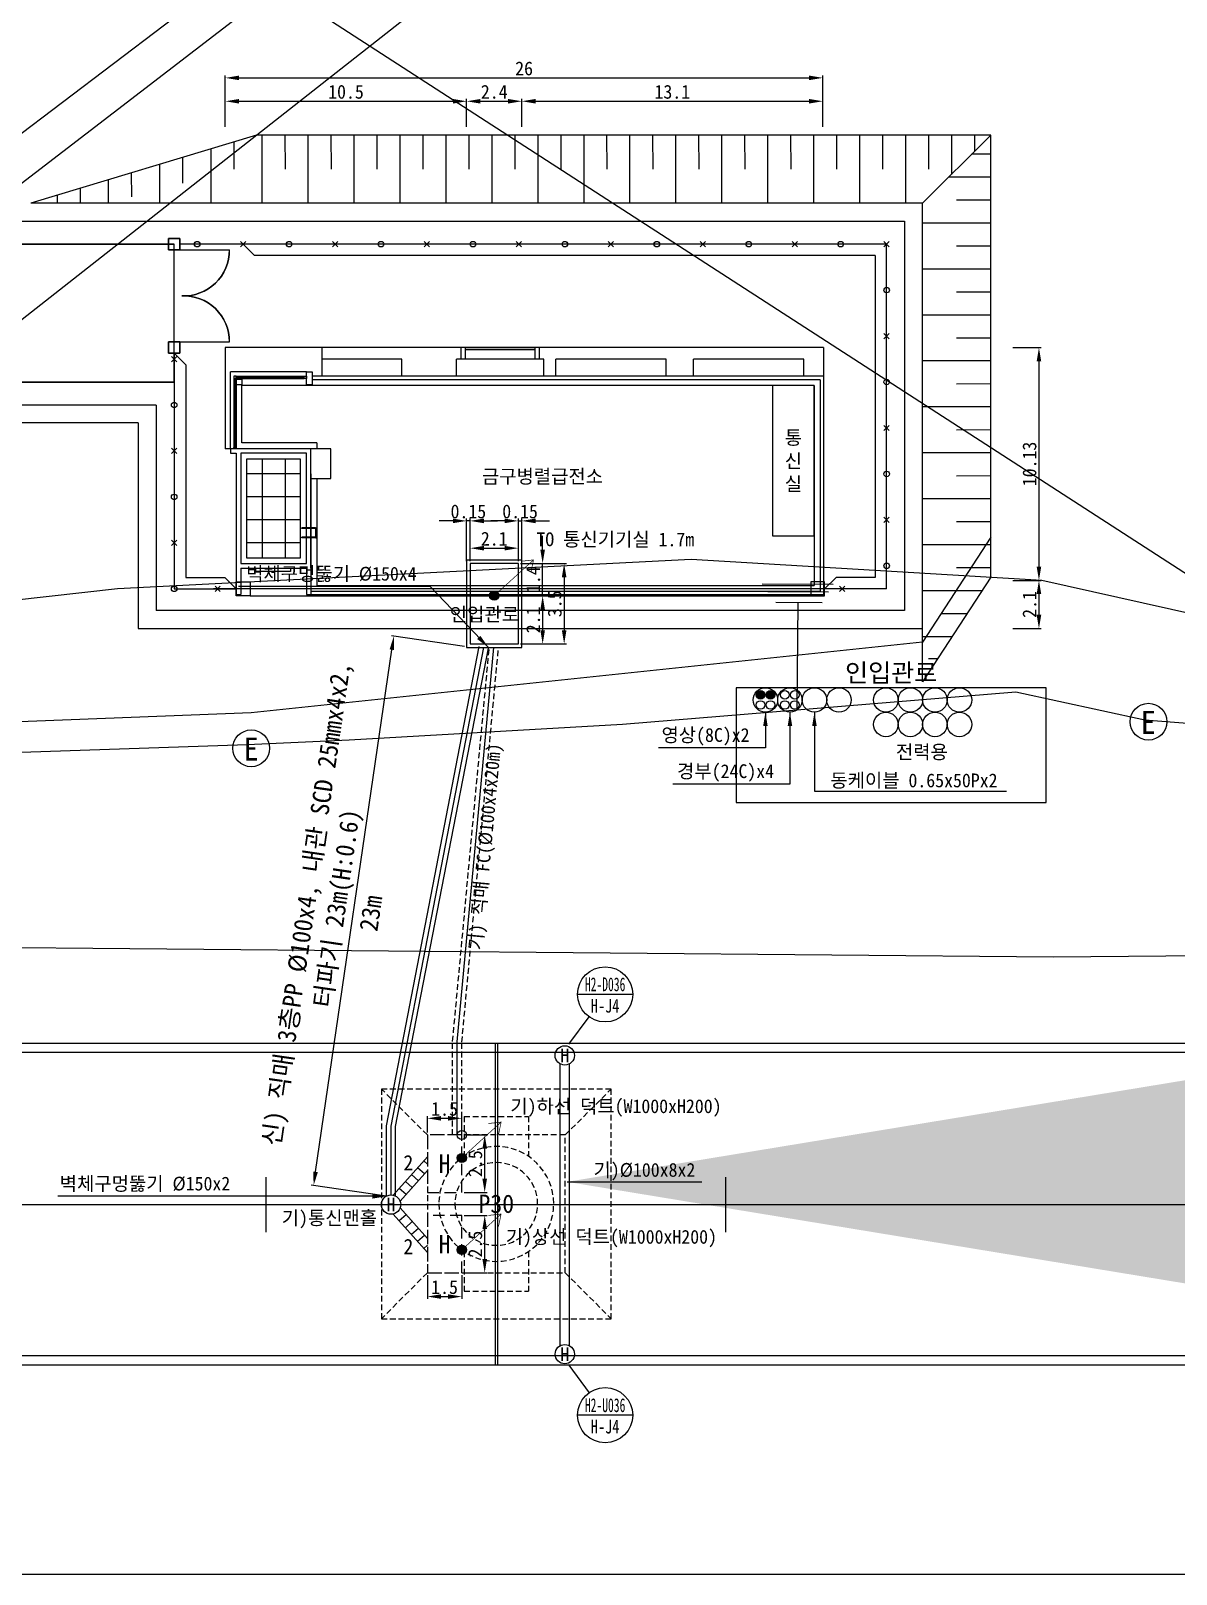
# Model space of a CAD drawing. Extents: x -230 to 359, y 103089 to 103233.
# Drawn here: x 241.6 to 291.4, y 103096.8 to 103164 of the extents above; entities that cross this region are included whole.
import ezdxf
from ezdxf.enums import TextEntityAlignment as Align

# ---------------------------------------------------------------- set-up
doc = ezdxf.new("R2010")
doc.units = 0
doc.header["$MEASUREMENT"] = 0
doc.linetypes.add('DASHED2', pattern=[0.375, 0.25, -0.125])
doc.linetypes.add('HIDDEN', pattern=[0.375, 0.25, -0.125])
doc.layers.get('0').update_dxf_attribs({"linetype": 'CONTINUOUS', "lineweight": 0})
doc.layers.get('DEFPOINTS').update_dxf_attribs({"linetype": 'CONTINUOUS'})
for name, color, linetype in [('TT-LINE', 7, 'CONTINUOUS'), ('TT-MANH', 4, 'CONTINUOUS'), ('TX-PAPR', 2, 'CONTINUOUS'), ('TZ-BASE', 253, 'CONTINUOUS'), ('TZ-DIMS', 1, 'CONTINUOUS'), ('TZ-LEAL', 1, 'CONTINUOUS'), ('TZ-LEAT', 3, 'CONTINUOUS'), ('TZ-LINE', 7, 'CONTINUOUS'), ('TZ-TEX2', 3, 'CONTINUOUS'), ('TZ-TEXT', 6, 'CONTINUOUS')]:
    doc.layers.add(name, color=color, linetype=linetype)
doc.styles.add('GR', font='GulimChe.ttf')
doc.styles.get("Standard").update_dxf_attribs({"font": 'GulimChe.ttf'})
doc.linetypes.add('XXO_LINE', pattern='A,2.5,["X",Standard,S=1,R=0,X=-1,Y=-0.5],5,["X",Standard,S=1,R=0,X=-1,Y=-0.5],5,-0.5,[133,GulimChe.ttf,S=0.5,R=0,X=-0.5,Y=0],-0.5,2.5', length=16)
doc.linetypes.add('ZIGZAG', pattern='A,0.00254,-5.08,[131,ltypeshp.shx,S=5.08,R=0,X=-5.08,Y=0],-10.16,[131,ltypeshp.shx,S=5.08,R=180,X=5.08,Y=0],-5.08', length=20.32254)
doc.dimstyles.new('D200', dxfattribs={"dimscale": 0.2, "dimtxt": 3, "dimasz": 3, "dimexe": 0.5, "dimexo": 0.5, "dimgap": 0.5, "dimtad": 1, "dimdec": 0, "dimzin": 1, "dimdsep": 46, "dimlunit": 6, "dimtxsty": 'Standard', "dimcen": 1, "dimclrd": 1, "dimclre": 1, "dimclrt": 3, "dimadec": 0, "dimazin": 0, "dimtfac": 1, "dimtdec": 0, "dimtix": 1, "dimtmove": 2, "dimatfit": 3, "dimfxl": 0, "dimtvp": 2, "dimlwd": -1, "dimlwe": -1, "dimarcsym": 0})
doc.dimstyles.new('NDIM', dxfattribs={"dimscale": 0.2, "dimtxt": 3, "dimasz": 1.5, "dimexe": 4, "dimexo": 2, "dimgap": 1, "dimtad": 1, "dimdec": 0, "dimdsep": 46, "dimlunit": 6, "dimtxsty": 'Standard', "dimblk1": '_RXDOT', "dimblk2": '_RXDOT', "dimsah": 1, "dimcen": 3, "dimdle": 3, "dimclrd": 256, "dimclre": 256, "dimclrt": 256, "dimadec": 0, "dimazin": 0, "dimtfac": 1, "dimtdec": 0, "dimtix": 1, "dimtmove": 2, "dimatfit": 3, "dimfxl": 0, "dimtolj": 1, "dimtzin": 0, "dimarcsym": 0})

# ---------------------------------------------------------------- blocks, each defined once
blk = doc.blocks.new('_RXDOT')
blk.add_line((-1, 0), (2, 0))
at = {"const_width": 0.5}
blk.add_lwpolyline([(-0.25, 0, 1), (0.25, 0, 1)], format="xyb", close=True, dxfattribs=at)
blk = doc.blocks.new('*D27')
at = {"layer": 'DEFPOINTS', "color": 0, "ltscale": 2}
for p in [(276.046, 103161.917), (250.046, 103159.68, 0), (276.046, 103159.68, 0)]:
    blk.add_point(p, dxfattribs=at)
at = {"layer": 'TZ-DIMS', "color": 1, "ltscale": 2}
for p, q in [((250.046, 103159.78), (250.046, 103162.017)), ((250.646, 103161.917), (275.446, 103161.917)), ((276.046, 103159.78), (276.046, 103162.017))]:
    blk.add_line(p, q, dxfattribs=at)
for points in [[(250.646, 103162.017), (250.646, 103161.817), (250.046, 103161.917)], [(275.446, 103162.017), (275.446, 103161.817), (276.046, 103161.917)]]:
    blk.add_solid(points, dxfattribs=at)
at = {"layer": 'TZ-DIMS', "color": 3, "ltscale": 2, "insert": (263.046, 103162.324), "char_height": 0.6, "attachment_point": 5}
blk.add_mtext('26', dxfattribs=at)
blk = doc.blocks.new('*D28')
at = {"layer": 'DEFPOINTS', "color": 0}
for p in [(260.546, 103160.899), (250.046, 103159.68, 0), (260.546, 103159.68, 0)]:
    blk.add_point(p, dxfattribs=at)
at = {"layer": 'TZ-DIMS', "color": 1}
for p, q in [((250.046, 103159.78), (250.046, 103160.999)), ((250.646, 103160.899), (259.946, 103160.899)), ((260.546, 103159.78), (260.546, 103160.999))]:
    blk.add_line(p, q, dxfattribs=at)
for points in [[(250.646, 103160.999), (250.646, 103160.799), (250.046, 103160.899)], [(259.946, 103160.999), (259.946, 103160.799), (260.546, 103160.899)]]:
    blk.add_solid(points, dxfattribs=at)
at = {"layer": 'TZ-DIMS', "color": 3, "insert": (255.296, 103161.307), "char_height": 0.6, "attachment_point": 5}
blk.add_mtext('10.5', dxfattribs=at)
blk = doc.blocks.new('*D29')
at = {"layer": 'DEFPOINTS', "color": 0}
for p in [(262.946, 103160.899), (260.546, 103159.68, 0), (262.946, 103159.68, 0)]:
    blk.add_point(p, dxfattribs=at)
at = {"layer": 'TZ-DIMS', "color": 1}
for p, q in [((260.546, 103159.78), (260.546, 103160.999)), ((261.146, 103160.899), (262.346, 103160.899)), ((262.946, 103159.78), (262.946, 103160.999))]:
    blk.add_line(p, q, dxfattribs=at)
for points in [[(261.146, 103160.999), (261.146, 103160.799), (260.546, 103160.899)], [(262.346, 103160.999), (262.346, 103160.799), (262.946, 103160.899)]]:
    blk.add_solid(points, dxfattribs=at)
at = {"layer": 'TZ-DIMS', "color": 3, "insert": (261.746, 103161.306), "char_height": 0.6, "attachment_point": 5}
blk.add_mtext('2.4', dxfattribs=at)
blk = doc.blocks.new('*D30')
at = {"layer": 'DEFPOINTS', "color": 0}
for p in [(276.046, 103160.899), (262.946, 103159.68, 0), (276.046, 103159.68, 0)]:
    blk.add_point(p, dxfattribs=at)
at = {"layer": 'TZ-DIMS', "color": 1}
for p, q in [((262.946, 103159.78), (262.946, 103160.999)), ((263.546, 103160.899), (275.446, 103160.899)), ((276.046, 103159.78), (276.046, 103160.999))]:
    blk.add_line(p, q, dxfattribs=at)
for points in [[(263.546, 103160.999), (263.546, 103160.799), (262.946, 103160.899)], [(275.446, 103160.999), (275.446, 103160.799), (276.046, 103160.899)]]:
    blk.add_solid(points, dxfattribs=at)
at = {"layer": 'TZ-DIMS', "color": 3, "insert": (269.496, 103161.307), "char_height": 0.6, "attachment_point": 5}
blk.add_mtext('13.1', dxfattribs=at)
blk = doc.blocks.new('*D37')
at = {"layer": 'DEFPOINTS', "color": 0}
for p in [(284.215, 103150.18, 0), (284.215, 103140.05, 0), (285.447, 103140.05)]:
    blk.add_point(p, dxfattribs=at)
at = {"layer": 'TZ-DIMS', "color": 1}
for p, q in [((284.315, 103150.18), (285.547, 103150.18)), ((285.447, 103149.58), (285.447, 103140.65)), ((284.315, 103140.05), (285.547, 103140.05))]:
    blk.add_line(p, q, dxfattribs=at)
for points in [[(285.347, 103149.58), (285.547, 103149.58), (285.447, 103150.18)], [(285.347, 103140.65), (285.547, 103140.65), (285.447, 103140.05)]]:
    blk.add_solid(points, dxfattribs=at)
at = {"layer": 'TZ-DIMS', "color": 3, "insert": (285.039, 103145.115), "char_height": 0.6, "attachment_point": 5, "rotation": 90}
blk.add_mtext('10.13', dxfattribs=at)
blk = doc.blocks.new('*D38')
at = {"layer": 'DEFPOINTS', "color": 0}
for p in [(284.215, 103140.05, 0), (284.215, 103137.95, 0), (285.447, 103137.95)]:
    blk.add_point(p, dxfattribs=at)
at = {"layer": 'TZ-DIMS', "color": 1}
for p, q in [((284.315, 103140.05), (285.547, 103140.05)), ((285.447, 103139.45), (285.447, 103138.55)), ((284.315, 103137.95), (285.547, 103137.95))]:
    blk.add_line(p, q, dxfattribs=at)
for points in [[(285.347, 103139.45), (285.547, 103139.45), (285.447, 103140.05)], [(285.347, 103138.55), (285.547, 103138.55), (285.447, 103137.95)]]:
    blk.add_solid(points, dxfattribs=at)
at = {"layer": 'TZ-DIMS', "color": 3, "insert": (285.039, 103139), "char_height": 0.6, "attachment_point": 5, "rotation": 90}
blk.add_mtext('2.1', dxfattribs=at)
blk = doc.blocks.new('*D39')
at = {"layer": 'DEFPOINTS', "color": 0}
for p in [(258.836, 103109.913), (260.336, 103109.913), (260.336, 103108.88)]:
    blk.add_point(p, dxfattribs=at)
at = {"layer": 'TZ-DIMS', "color": 1}
for p, q in [((258.836, 103109.813), (258.836, 103108.78)), ((260.336, 103109.813), (260.336, 103108.78)), ((259.436, 103108.88), (259.736, 103108.88))]:
    blk.add_line(p, q, dxfattribs=at)
for points in [[(259.436, 103108.98), (259.436, 103108.78), (258.836, 103108.88)], [(259.736, 103108.98), (259.736, 103108.78), (260.336, 103108.88)]]:
    blk.add_solid(points, dxfattribs=at)
at = {"layer": 'TZ-DIMS', "color": 3, "insert": (259.586, 103109.288), "char_height": 0.6, "attachment_point": 5}
blk.add_mtext('1.5', dxfattribs=at)
blk = doc.blocks.new('*D40')
at = {"layer": 'DEFPOINTS', "color": 0}
for p in [(260.336, 103112.413), (261.332, 103112.413), (260.336, 103109.913)]:
    blk.add_point(p, dxfattribs=at)
at = {"layer": 'TZ-DIMS', "color": 1}
for p, q in [((260.436, 103112.413), (261.432, 103112.413)), ((261.332, 103110.513), (261.332, 103111.813)), ((260.436, 103109.913), (261.432, 103109.913))]:
    blk.add_line(p, q, dxfattribs=at)
for points in [[(261.232, 103111.813), (261.432, 103111.813), (261.332, 103112.413)], [(261.232, 103110.513), (261.432, 103110.513), (261.332, 103109.913)]]:
    blk.add_solid(points, dxfattribs=at)
at = {"layer": 'TZ-DIMS', "color": 3, "insert": (260.925, 103111.163), "char_height": 0.6, "attachment_point": 5, "rotation": 90}
blk.add_mtext('2.5', dxfattribs=at)
blk = doc.blocks.new('*D41')
at = {"layer": 'DEFPOINTS', "color": 0}
for p in [(262.796, 103139.38, 0), (262.796, 103137.28, 0), (263.853, 103137.28)]:
    blk.add_point(p, dxfattribs=at)
at = {"layer": 'TZ-DIMS', "color": 1}
for p, q in [((262.896, 103139.38), (263.953, 103139.38)), ((263.853, 103138.78), (263.853, 103137.88)), ((262.896, 103137.28), (263.953, 103137.28))]:
    blk.add_line(p, q, dxfattribs=at)
for points in [[(263.753, 103138.78), (263.953, 103138.78), (263.853, 103139.38)], [(263.753, 103137.88), (263.953, 103137.88), (263.853, 103137.28)]]:
    blk.add_solid(points, dxfattribs=at)
at = {"layer": 'TZ-DIMS', "color": 3, "insert": (263.445, 103138.33), "char_height": 0.6, "attachment_point": 5, "rotation": 90}
blk.add_mtext('2.1', dxfattribs=at)
blk = doc.blocks.new('*D42')
at = {"layer": 'DEFPOINTS', "color": 0}
for p in [(262.796, 103140.78, 0), (263.853, 103140.78), (262.796, 103139.38, 0)]:
    blk.add_point(p, dxfattribs=at)
at = {"layer": 'TZ-DIMS', "color": 1}
for p, q in [((263.853, 103141.38), (263.853, 103141.98)), ((262.896, 103140.78), (263.953, 103140.78)), ((263.853, 103139.38), (263.853, 103140.78)), ((262.896, 103139.38), (263.953, 103139.38)), ((263.853, 103138.78), (263.853, 103138.18))]:
    blk.add_line(p, q, dxfattribs=at)
for points in [[(263.753, 103141.38), (263.953, 103141.38), (263.853, 103140.78)], [(263.753, 103138.78), (263.953, 103138.78), (263.853, 103139.38)]]:
    blk.add_solid(points, dxfattribs=at)
at = {"layer": 'TZ-DIMS', "color": 3, "insert": (263.445, 103140.08), "char_height": 0.6, "attachment_point": 5, "rotation": 90}
blk.add_mtext('1.4', dxfattribs=at)
blk = doc.blocks.new('*D31')
at = {"layer": 'DEFPOINTS', "color": 0}
for p in [(262.796, 103140.78, 0), (262.796, 103137.28, 0), (264.789, 103137.28)]:
    blk.add_point(p, dxfattribs=at)
at = {"layer": 'TZ-DIMS', "color": 1}
for p, q in [((262.896, 103140.78), (264.889, 103140.78)), ((264.789, 103140.18), (264.789, 103137.88)), ((262.896, 103137.28), (264.889, 103137.28))]:
    blk.add_line(p, q, dxfattribs=at)
for points in [[(264.689, 103140.18), (264.889, 103140.18), (264.789, 103140.78)], [(264.689, 103137.88), (264.889, 103137.88), (264.789, 103137.28)]]:
    blk.add_solid(points, dxfattribs=at)
at = {"layer": 'TZ-DIMS', "color": 3, "insert": (264.381, 103139.03), "char_height": 0.6, "attachment_point": 5, "rotation": 90}
blk.add_mtext('3.5', dxfattribs=at)
blk = doc.blocks.new('*D32')
at = {"layer": 'DEFPOINTS', "color": 0}
for p in [(262.796, 103141.449), (260.696, 103140.78, 0), (262.796, 103140.78, 0)]:
    blk.add_point(p, dxfattribs=at)
at = {"layer": 'TZ-DIMS', "color": 1}
for p, q in [((260.696, 103140.88), (260.696, 103141.549)), ((261.296, 103141.449), (262.196, 103141.449)), ((262.796, 103140.88), (262.796, 103141.549))]:
    blk.add_line(p, q, dxfattribs=at)
for points in [[(261.296, 103141.549), (261.296, 103141.349), (260.696, 103141.449)], [(262.196, 103141.549), (262.196, 103141.349), (262.796, 103141.449)]]:
    blk.add_solid(points, dxfattribs=at)
at = {"layer": 'TZ-DIMS', "color": 3, "insert": (261.746, 103141.857), "char_height": 0.6, "attachment_point": 5}
blk.add_mtext('2.1', dxfattribs=at)
blk = doc.blocks.new('*D33')
at = {"layer": 'DEFPOINTS', "color": 0}
for p in [(260.546, 103142.637), (260.546, 103140.78, 0), (260.696, 103140.78, 0)]:
    blk.add_point(p, dxfattribs=at)
at = {"layer": 'TZ-DIMS', "color": 1}
for p, q in [((259.946, 103142.637), (259.346, 103142.637)), ((260.546, 103140.88), (260.546, 103142.737)), ((260.696, 103142.637), (260.546, 103142.637)), ((260.696, 103140.88), (260.696, 103142.737)), ((261.296, 103142.637), (261.896, 103142.637))]:
    blk.add_line(p, q, dxfattribs=at)
for points in [[(259.946, 103142.737), (259.946, 103142.537), (260.546, 103142.637)], [(261.296, 103142.737), (261.296, 103142.537), (260.696, 103142.637)]]:
    blk.add_solid(points, dxfattribs=at)
at = {"layer": 'TZ-DIMS', "color": 3, "insert": (260.621, 103143.045), "char_height": 0.6, "attachment_point": 5}
blk.add_mtext('0.15', dxfattribs=at)
blk = doc.blocks.new('*D34')
at = {"layer": 'DEFPOINTS', "color": 0}
for p in [(262.946, 103142.637), (262.796, 103140.78, 0), (262.946, 103140.78, 0)]:
    blk.add_point(p, dxfattribs=at)
at = {"layer": 'TZ-DIMS', "color": 1}
for p, q in [((262.196, 103142.637), (261.596, 103142.637)), ((262.796, 103140.88), (262.796, 103142.737)), ((262.796, 103142.637), (262.946, 103142.637)), ((262.946, 103140.88), (262.946, 103142.737)), ((263.546, 103142.637), (264.146, 103142.637))]:
    blk.add_line(p, q, dxfattribs=at)
for points in [[(262.196, 103142.737), (262.196, 103142.537), (262.796, 103142.637)], [(263.546, 103142.737), (263.546, 103142.537), (262.946, 103142.637)]]:
    blk.add_solid(points, dxfattribs=at)
at = {"layer": 'TZ-DIMS', "color": 3, "insert": (262.871, 103143.045), "char_height": 0.6, "attachment_point": 5}
blk.add_mtext('0.15', dxfattribs=at)
blk = doc.blocks.new('*D35')
at = {"layer": 'DEFPOINTS', "color": 0}
for p in [(260.336, 103116.637), (258.836, 103115.913), (260.336, 103115.913)]:
    blk.add_point(p, dxfattribs=at)
at = {"layer": 'TZ-DIMS', "color": 1}
for p, q in [((258.836, 103116.013), (258.836, 103116.737)), ((260.336, 103116.013), (260.336, 103116.737)), ((259.436, 103116.637), (259.736, 103116.637))]:
    blk.add_line(p, q, dxfattribs=at)
for points in [[(259.436, 103116.737), (259.436, 103116.537), (258.836, 103116.637)], [(259.736, 103116.737), (259.736, 103116.537), (260.336, 103116.637)]]:
    blk.add_solid(points, dxfattribs=at)
at = {"layer": 'TZ-DIMS', "color": 3, "insert": (259.586, 103117.045), "char_height": 0.6, "attachment_point": 5}
blk.add_mtext('1.5', dxfattribs=at)
blk = doc.blocks.new('*D36')
at = {"layer": 'DEFPOINTS', "color": 0}
for p in [(260.336, 103115.913), (261.332, 103115.913), (260.336, 103113.413)]:
    blk.add_point(p, dxfattribs=at)
at = {"layer": 'TZ-DIMS', "color": 1}
for p, q in [((260.436, 103115.913), (261.432, 103115.913)), ((261.332, 103114.013), (261.332, 103115.313)), ((260.436, 103113.413), (261.432, 103113.413))]:
    blk.add_line(p, q, dxfattribs=at)
for points in [[(261.232, 103115.313), (261.432, 103115.313), (261.332, 103115.913)], [(261.232, 103114.013), (261.432, 103114.013), (261.332, 103113.413)]]:
    blk.add_solid(points, dxfattribs=at)
at = {"layer": 'TZ-DIMS', "color": 3, "insert": (260.925, 103114.663), "char_height": 0.6, "attachment_point": 5, "rotation": 90}
blk.add_mtext('2.5', dxfattribs=at)
blk = doc.blocks.new('*D26')
at = {"layer": 'DEFPOINTS', "color": 0, "ltscale": 2}
for p in [(257.38, 103137.625), (260.549, 103137.163), (257.056, 103113.251)]:
    blk.add_point(p, dxfattribs=at)
at = {"layer": 'TZ-TEXT', "color": 1, "ltscale": 2}
for p, q in [((260.45, 103137.177), (257.281, 103137.64)), ((253.974, 103114.308), (257.293, 103137.032)), ((256.957, 103113.266), (253.788, 103113.728))]:
    blk.add_line(p, q, dxfattribs=at)
for points in [[(257.194, 103137.046), (257.392, 103137.017), (257.38, 103137.625)], [(253.875, 103114.322), (254.073, 103114.293), (253.887, 103113.714)]]:
    blk.add_solid(points, dxfattribs=at)
at = {"layer": 'TZ-TEXT', "color": 3, "ltscale": 2, "insert": (254.332, 103125.86), "char_height": 0.8, "attachment_point": 5, "rotation": 81.69017}
blk.add_mtext('{\\C6;신) 직매 3층PP Ø100x4, 내관 SCD 25mmx4x2,\\P터파기 23m(H:0.6)}', dxfattribs=at)

msp = doc.modelspace()

# ---------------------------------------------------------------- hatches: boundary and pattern name
at = {"layer": 'TZ-LINE'}
h = msp.add_hatch(color=256, dxfattribs=at)
h.dxf.hatch_style = 1
h.paths.add_polyline_path([(261.546, 103139.38, 1), (261.946, 103139.38, 1)])
h = msp.add_hatch(color=256, dxfattribs=at)
h.dxf.hatch_style = 1
h.paths.add_polyline_path([(273.141, 103135.064, -1), (273.516, 103135.064, -1)])
h = msp.add_hatch(color=256, dxfattribs=at)
h.dxf.hatch_style = 1
h.paths.add_polyline_path([(273.951, 103135.064, 1), (273.577, 103135.064, 1)])
h = msp.add_hatch(color=256, dxfattribs=at)
h.dxf.hatch_style = 1
h.paths.add_polyline_path([(260.136, 103114.913, 1), (260.536, 103114.913, 1)])
h = msp.add_hatch(color=256, dxfattribs=at)
h.dxf.hatch_style = 1
h.paths.add_polyline_path([(260.136, 103110.913, 1), (260.536, 103110.913, 1)])

# ---------------------------------------------------------------- linework, layer by layer
at = {"layer": 'TT-LINE', "linetype": 'HIDDEN'}
for points in [[(259.936, 103115.913), (259.936, 103119.985), (261.532, 103137.13)], [(260.336, 103115.913), (260.336, 103119.945), (261.932, 103137.13)]]:
    msp.add_lwpolyline(points, dxfattribs=at)
at = {"layer": 'TT-LINE', "linetype": 'ByBlock'}
for points in [[(264.618, 103106.744), (264.616, 103119.005)], [(265.018, 103106.744), (265.016, 103119.005)]]:
    msp.add_lwpolyline(points, dxfattribs=at)
at = {"layer": 'TT-MANH'}
for centre in [(264.816, 103119.374), (257.256, 103112.882), (264.818, 103106.374)]:
    msp.add_circle(centre, 0.42, dxfattribs=at)
at = {"layer": 'TX-PAPR'}
msp.add_lwpolyline([(200, 103096.8), (359.2, 103096.8), (359.2, 103200), (200, 103200)], close=True, dxfattribs=at)
msp.add_lwpolyline([(200.631, 103199.326), (359.2, 103096.8)], dxfattribs=at)
at = {"layer": 'TZ-BASE'}
for p, q in [((283.351, 103159.428), (251.409, 103159.428)), ((283.351, 103159.428), (280.381, 103156.458)), ((283.351, 103141.923), (283.351, 103159.428)), ((283.351, 103140.191), (283.351, 103159.428)), ((280.381, 103156.458), (241.585, 103156.458)), ((280.381, 103137.358), (280.381, 103156.458)), ((280.381, 103135.626), (280.381, 103156.458)), ((230.889, 103155.678), (279.601, 103155.678)), ((279.601, 103155.678), (279.601, 103138.732)), ((279.601, 103155.678), (279.601, 103138.732)), ((226.796, 103154.678), (247.821, 103154.678)), ((247.816, 103148.678), (247.821, 103154.678)), ((247.821, 103154.43), (250.221, 103154.43)), ((278.821, 103154.68), (248.071, 103154.68)), ((250.705, 103154.564), (250.937, 103154.795)), ((250.705, 103154.795), (250.937, 103154.564)), ((250.821, 103154.68), (251.321, 103154.18)), ((254.705, 103154.564), (254.937, 103154.795)), ((254.705, 103154.795), (254.937, 103154.564)), ((258.705, 103154.564), (258.937, 103154.795)), ((258.705, 103154.795), (258.937, 103154.564)), ((262.705, 103154.564), (262.937, 103154.795)), ((262.705, 103154.795), (262.937, 103154.564)), ((266.705, 103154.564), (266.937, 103154.795)), ((266.705, 103154.795), (266.937, 103154.564)), ((270.705, 103154.564), (270.937, 103154.795)), ((270.705, 103154.795), (270.937, 103154.564)), ((274.705, 103154.795), (274.937, 103154.564)), ((274.705, 103154.564), (274.937, 103154.795)), ((278.705, 103154.564), (278.937, 103154.795)), ((278.705, 103154.795), (278.937, 103154.564)), ((278.821, 103139.68), (278.821, 103154.68)), ((278.321, 103154.18), (251.321, 103154.18)), ((278.705, 103150.564), (278.937, 103150.795)), ((278.705, 103150.795), (278.937, 103150.564)), ((247.705, 103149.564), (247.937, 103149.795)), ((247.705, 103149.795), (247.937, 103149.564)), ((247.821, 103149.93), (247.821, 103139.68)), ((247.821, 103149.93), (248.321, 103149.43)), ((254.246, 103150.18, 0), (250.046, 103150.18, 0)), ((250.046, 103150.18, 0), (250.046, 103145.78, 0)), ((276.071, 103150.18, 0), (253.771, 103150.18, 0)), ((254.246, 103150.18, 0), (254.246, 103148.93, 0)), ((257.721, 103149.68, 0), (254.246, 103149.68, 0)), ((257.721, 103148.93, 0), (257.721, 103149.68, 0)), ((263.911, 103149.68, 0), (260.111, 103149.68, 0)), ((260.111, 103148.93, 0), (260.111, 103149.68, 0)), ((263.721, 103150.18, 0), (260.301, 103150.18, 0)), ((260.301, 103149.68, 0), (260.301, 103150.18, 0)), ((260.501, 103149.68, 0), (260.501, 103150.18, 0)), ((260.501, 103150.11, 0), (263.521, 103150.11, 0)), ((260.501, 103150.09, 0), (263.521, 103150.09, 0)), ((263.521, 103149.68, 0), (263.521, 103150.18, 0)), ((263.721, 103149.68, 0), (263.721, 103150.18, 0)), ((263.911, 103148.93, 0), (263.911, 103149.68, -0.001)), ((269.221, 103149.68, 0), (264.421, 103149.68, 0)), ((264.421, 103148.93, 0), (264.421, 103149.68, 0)), ((269.221, 103148.93, 0), (269.221, 103149.68, 0)), ((275.221, 103149.68, 0), (270.421, 103149.68, 0)), ((270.421, 103148.93, 0), (270.421, 103149.68, 0)), ((275.221, 103148.93, 0), (275.221, 103149.68, 0)), ((276.071, 103150.18, 0), (276.071, 103148.93, 0)), ((250.271, 103145.78, 0), (250.271, 103149.13, 0)), ((253.571, 103149.13, 0), (250.271, 103149.13, 0)), ((247.821, 103148.678), (216.485, 103148.678)), ((250.416, 103148.83, 0), (250.416, 103145.83, 0)), ((250.456, 103148.83, 0), (250.456, 103145.83, 0)), ((250.476, 103148.83, 0), (250.476, 103145.83, 0)), ((250.516, 103148.93, 0), (253.471, 103148.93, 0)), ((250.516, 103148.89, 0), (253.471, 103148.89, 0)), ((250.516, 103148.87, 0), (253.471, 103148.87, 0)), ((250.516, 103148.83, 0), (253.471, 103148.83, 0)), ((250.516, 103148.83, 0), (250.516, 103145.83, 0)), ((275.671, 103148.53, 0), (250.766, 103148.53, 0)), ((250.766, 103146.03, 0), (250.766, 103148.53, 0)), ((276.071, 103148.93, 0), (253.821, 103148.93, 0)), ((275.921, 103148.78, 0), (253.821, 103148.78, 0)), ((275.671, 103148.53, 0), (275.671, 103139.83, 0)), ((275.921, 103148.78, 0), (275.921, 103139.58, 0)), ((276.071, 103148.93, 0), (276.071, 103139.43, 0)), ((247.041, 103147.678), (215.455, 103147.678)), ((247.041, 103147.678), (247.041, 103138.732)), ((246.261, 103146.898), (224.676, 103146.898)), ((246.261, 103146.898), (246.261, 103137.952)), ((278.705, 103146.564), (278.937, 103146.795)), ((278.705, 103146.795), (278.937, 103146.564)), ((247.705, 103145.795), (247.937, 103145.564)), ((247.705, 103145.564), (247.937, 103145.795)), ((250.271, 103145.78, 0), (250.046, 103145.78, 0)), ((253.771, 103145.78, 0), (250.271, 103145.78, 0)), ((250.271, 103145.78, 0), (250.271, 103145.58, 0)), ((253.771, 103145.78, 0), (250.521, 103145.78, 0)), ((254.021, 103146.03, 0), (250.766, 103146.03, 0)), ((253.771, 103140.58, 0), (253.771, 103145.78, 0)), ((254.021, 103146.03, 0), (254.021, 103145.78, 0)), ((250.271, 103145.58, 0), (250.521, 103145.58, 0)), ((250.521, 103145.58, 0), (250.521, 103139.43, 0)), ((250.721, 103145.58, 0), (250.721, 103140.78, 0)), ((253.571, 103145.58, 0), (250.721, 103145.58, 0)), ((253.321, 103145.33, 0), (250.971, 103145.33, 0)), ((250.971, 103145.33, 0), (250.971, 103141.03, 0)), ((251.646, 103145.33, 0), (251.646, 103141.03, 0)), ((252.646, 103145.33, 0), (252.646, 103141.03, 0)), ((253.321, 103141.03, 0), (253.321, 103145.33, 0)), ((253.571, 103140.78, 0), (253.571, 103145.58, 0)), ((253.321, 103144.68, 0), (250.971, 103144.68, 0)), ((253.771, 103144.68, 0), (253.771, 103139.43, 0)), ((254.021, 103144.48, 0), (254.021, 103139.83, 0)), ((253.321, 103143.68, 0), (250.971, 103143.68, 0)), ((253.321, 103142.68, 0), (250.971, 103142.68, 0)), ((253.965, 103142.328, 0), (253.373, 103142.328, 0)), ((253.373, 103142.306, 0), (253.373, 103142.328, 0)), ((253.373, 103142.328, 0), (253.373, 103142.306, 0)), ((253.965, 103142.306, 0), (253.373, 103142.306, 0)), ((253.965, 103142.328, 0), (253.771, 103142.328, 0)), ((253.965, 103142.306, 0), (253.771, 103142.306, 0)), ((253.976, 103142.295, 0), (253.976, 103141.939, 0)), ((253.976, 103142.295, 0), (253.976, 103141.939, 0)), ((253.998, 103142.295, 0), (253.998, 103141.939, 0)), ((253.998, 103142.295, 0), (253.998, 103141.939, 0)), ((278.705, 103142.795), (278.937, 103142.564)), ((278.705, 103142.564), (278.937, 103142.795)), ((247.705, 103141.564), (247.937, 103141.795)), ((247.705, 103141.795), (247.937, 103141.564)), ((253.321, 103141.68, 0), (250.971, 103141.68, 0)), ((253.965, 103141.928, 0), (253.373, 103141.928, 0)), ((253.373, 103141.906, 0), (253.373, 103141.928, 0)), ((253.373, 103141.928, 0), (253.373, 103141.906, 0)), ((253.965, 103141.906, 0), (253.373, 103141.906, 0)), ((253.965, 103141.928, 0), (253.771, 103141.928, 0)), ((253.965, 103141.906, 0), (253.771, 103141.906, 0)), ((250.971, 103141.03, 0), (253.321, 103141.03, 0)), ((250.721, 103140.78, 0), (253.571, 103140.78, 0)), ((250.721, 103140.58, 0), (250.721, 103139.43, 0)), ((250.721, 103140.58, 0), (253.571, 103140.58, 0)), ((251.361, 103140.58, 0), (251.361, 103140.43, 0)), ((252.881, 103140.43, 0), (251.361, 103140.43, -0.001)), ((252.881, 103140.58, 0), (252.881, 103140.43, 0)), ((253.571, 103140.58, 0), (253.571, 103139.43, 0)), ((247.821, 103139.68), (250.521, 103139.68)), ((248.321, 103140.18), (250.021, 103140.18)), ((277.285, 103139.68, 0), (249.533, 103139.68, 0)), ((249.597, 103139.795), (249.829, 103139.564)), ((249.597, 103139.564), (249.829, 103139.795)), ((250.021, 103140.18), (250.521, 103139.68)), ((253.771, 103139.58, 0.001), (275.921, 103139.58, 0)), ((254.021, 103139.83, 0.001), (275.671, 103139.83, 0)), ((276.121, 103139.68), (276.621, 103140.18)), ((278.821, 103139.68), (276.121, 103139.68)), ((278.321, 103140.18), (276.621, 103140.18)), ((276.772, 103139.564), (277.003, 103139.795)), ((276.772, 103139.795), (277.003, 103139.564)), ((250.521, 103139.43, 0), (250.721, 103139.43, 0)), ((251.121, 103139.38), (275.521, 103139.38)), ((253.571, 103139.43, 0), (253.771, 103139.43, 0)), ((253.771, 103139.43, 0.001), (276.071, 103139.43, 0)), ((279.601, 103138.732), (247.041, 103138.732)), ((246.261, 103137.952), (280.381, 103137.952))]:
    msp.add_line(p, q, dxfattribs=at)
at = {"layer": 'TZ-BASE', "linetype": 'Continuous'}
for p, q in [((248.071, 103154.93), (247.571, 103154.93)), ((247.571, 103154.93), (247.571, 103154.43)), ((247.571, 103154.43), (248.071, 103154.43)), ((247.821, 103154.43), (250.221, 103154.43)), ((248.071, 103154.43), (248.071, 103154.93)), ((278.321, 103154.18), (278.321, 103140.18)), ((247.571, 103150.43), (247.571, 103149.93)), ((248.071, 103150.43), (247.571, 103150.43)), ((247.571, 103149.93), (247.571, 103150.43)), ((247.571, 103150.43), (248.071, 103150.43)), ((247.821, 103150.43), (250.221, 103150.43)), ((247.821, 103150.43), (250.221, 103150.43)), ((248.071, 103149.93), (248.071, 103150.43)), ((248.071, 103150.43), (248.071, 103149.93)), ((247.571, 103149.93), (248.071, 103149.93)), ((248.071, 103149.93), (247.571, 103149.93)), ((248.321, 103149.43), (248.321, 103140.18))]:
    msp.add_line(p, q, dxfattribs=at)
at = {"layer": 'TZ-BASE', "extrusion": (0, 0, -1)}
for p, q in [((226.903, 103119.913), (301.803, 103119.911)), ((226.903, 103119.513), (301.803, 103119.511)), ((261.786, 103119.913), (261.786, 103105.913)), ((261.886, 103119.913), (261.886, 103105.913)), ((251.821, 103111.682), (251.821, 103114.082)), ((271.821, 103111.682), (271.821, 103114.082)), ((226.903, 103106.313), (301.803, 103106.311)), ((226.903, 103105.913), (301.803, 103105.911))]:
    msp.add_line(p, q, dxfattribs=at)
at = {"layer": 'TZ-BASE', "linetype": 'DASHED2', "extrusion": (0, 0, -1)}
for p, q in [((258.836, 103115.913), (256.836, 103117.913)), ((264.836, 103115.913), (266.836, 103117.913)), ((260.436, 103116.713), (260.436, 103114.984)), ((260.436, 103116.713), (263.236, 103116.713)), ((263.236, 103116.713), (263.236, 103114.984)), ((260.436, 103110.842), (260.436, 103109.113)), ((263.236, 103110.842), (263.236, 103109.113)), ((258.836, 103109.913), (256.836, 103107.913)), ((264.836, 103109.913), (266.836, 103107.913)), ((260.436, 103109.113), (263.236, 103109.113))]:
    msp.add_line(p, q, dxfattribs=at)
at = {"layer": 'TZ-BASE'}
for points in [[(218.008, 103200.6), (216.485, 103148.678), (247.816, 103148.678), (247.821, 103154.678), (226.796, 103154.678), (222.781, 103158.693), (224.011, 103200.6)], [(336.733, 103157.723), (326.933, 103133.177), (310.575, 103132.348), (290.056, 103133.959), (284.435, 103135.186), (267.322, 103133.773), (255.437, 103133.098), (250.994, 103132.894), (232.589, 103132.268), (221.552, 103131.871), (215.346, 103134.008), (214.941, 103135.853), (222.97, 103147.703), (225.982, 103148.925), (234.826, 103152.466), (252.107, 103165.751), (278.915, 103185.886), (292.563, 103196.215)], [(225.982, 103148.925), (225.279, 103150.77), (234.076, 103154.124), (289.561, 103196.215)], [(306.776, 103135.309), (305.111, 103144.727), (308.589, 103187.509), (309.381, 103191.238), (294.598, 103191.919), (279.678, 103180.789), (264.268, 103169.54), (236.802, 103147.942), (228.231, 103144.891), (220.284, 103137.397), (220.481, 103137.055), (220.906, 103136.956), (245.358, 103139.69), (270.317, 103140.972), (285.571, 103140.058), (306.776, 103135.309)], [(251.409, 103159.428), (241.585, 103156.458)], [(283.351, 103141.923), (280.381, 103137.358)], [(273.398, 103139.904), (276.489, 103139.886)], [(273.647, 103139.566), (276.294, 103139.551)], [(283.351, 103140.191), (280.381, 103135.626)], [(273.995, 103139.095), (276.021, 103139.083)], [(274.959, 103139.089), (274.909, 103134.399)], [(280.381, 103137.358), (251.172, 103134.281), (224.677, 103133.25)], [(322.146, 103119.91), (320.304, 103123.958), (286.08, 103123.648), (228.198, 103124.17), (199.8, 103122.688)]]:
    msp.add_lwpolyline(points, dxfattribs=at)
at = {"layer": 'TZ-BASE', "flags": 128}
for points in [[(250.411, 103159.127), (250.416, 103157.943)], [(251.638, 103159.428), (251.638, 103156.458)], [(252.638, 103159.428), (252.645, 103157.943)], [(253.638, 103159.428), (253.638, 103156.458)], [(254.638, 103159.428), (254.645, 103157.943)], [(255.638, 103159.428), (255.638, 103156.458)], [(256.638, 103159.428), (256.645, 103157.943)], [(257.638, 103159.428), (257.638, 103156.458)], [(258.638, 103159.428), (258.645, 103157.943)], [(259.638, 103159.428), (259.638, 103156.458)], [(260.638, 103159.428), (260.645, 103157.943)], [(261.638, 103159.428), (261.638, 103156.458)], [(262.638, 103159.428), (262.645, 103157.943)], [(263.638, 103159.428), (263.638, 103156.458)], [(264.638, 103159.428), (264.645, 103157.943)], [(265.638, 103159.428), (265.638, 103156.458)], [(266.638, 103159.428), (266.645, 103157.943)], [(267.638, 103159.428), (267.638, 103156.458)], [(268.638, 103159.428), (268.645, 103157.943)], [(269.638, 103159.428), (269.638, 103156.458)], [(270.638, 103159.428), (270.645, 103157.943)], [(271.638, 103159.428), (271.638, 103156.458)], [(272.638, 103159.428), (272.645, 103157.943)], [(273.638, 103159.428), (273.638, 103156.458)], [(274.638, 103159.428), (274.645, 103157.943)], [(275.638, 103159.428), (275.638, 103156.458)], [(276.638, 103159.428), (276.645, 103157.943)], [(277.638, 103159.428), (277.638, 103156.458)], [(278.638, 103159.428), (278.645, 103157.943)], [(279.638, 103159.428), (279.638, 103156.458)], [(280.638, 103159.428), (280.645, 103157.943)], [(280.638, 103159.428), (280.645, 103157.943)], [(281.638, 103159.428), (281.638, 103157.716)], [(282.638, 103159.428), (282.641, 103158.719)], [(248.182, 103158.453), (248.187, 103157.339)], [(249.409, 103158.824), (249.409, 103156.458)], [(283.351, 103158.596), (282.514, 103158.592)], [(245.954, 103157.779), (245.959, 103156.734)], [(247.181, 103158.15), (247.181, 103156.458)], [(243.726, 103157.106), (243.728, 103156.458)], [(244.952, 103157.476), (244.952, 103156.458)], [(283.351, 103157.596), (281.518, 103157.596)], [(242.723, 103156.803), (242.723, 103156.458)], [(283.351, 103156.596), (281.866, 103156.589)], [(283.351, 103155.596), (280.381, 103155.596)], [(283.351, 103154.596), (281.866, 103154.589)], [(283.351, 103153.596), (280.381, 103153.596)], [(283.351, 103152.596), (281.866, 103152.589)], [(283.351, 103151.596), (280.381, 103151.596)], [(283.351, 103150.596), (281.866, 103150.589)], [(283.351, 103149.596), (280.381, 103149.596)], [(283.351, 103148.596), (281.866, 103148.589)], [(283.351, 103147.596), (280.381, 103147.596)], [(283.351, 103146.596), (281.866, 103146.589)], [(283.351, 103145.596), (280.381, 103145.596)], [(283.351, 103144.596), (281.866, 103144.589)], [(283.351, 103143.596), (280.381, 103143.596)], [(283.351, 103142.596), (281.866, 103142.589)], [(283.351, 103141.596), (280.381, 103141.596)], [(283.351, 103140.596), (281.866, 103140.589)], [(282.963, 103139.596), (280.381, 103139.596)], [(282.313, 103138.596), (281.201, 103138.591)], [(281.662, 103137.596), (280.381, 103137.596)], [(281.039, 103136.638), (280.644, 103136.636)]]:
    msp.add_lwpolyline(points, dxfattribs=at)
at = {"layer": 'TZ-BASE'}
for points in [[(248.071, 103154.43), (247.571, 103154.43), (247.571, 103154.93), (248.071, 103154.93)], [(275.664, 103148.525), (273.86, 103148.525), (273.86, 103141.993), (275.664, 103141.993)], [(251.121, 103139.38), (250.521, 103139.38), (250.521, 103139.98), (251.121, 103139.98)], [(275.521, 103139.38), (276.121, 103139.38), (276.121, 103139.98), (275.521, 103139.98)]]:
    msp.add_lwpolyline(points, close=True, dxfattribs=at)
at = {"layer": 'TZ-BASE', "linetype": 'XXO_LINE', "flags": 128}
for points in [[(247.821, 103149.93), (247.821, 103139.68)], [(247.821, 103139.68), (250.521, 103139.68)]]:
    msp.add_lwpolyline(points, dxfattribs=at)
at = {"layer": 'TZ-BASE', "elevation": 0, "flags": 128}
for points in [[(253.571, 103149.13), (253.821, 103149.13), (253.821, 103148.553), (253.571, 103148.553)], [(250.521, 103148.805), (250.771, 103148.805), (250.771, 103148.553), (250.521, 103148.553)]]:
    msp.add_lwpolyline(points, close=True, dxfattribs=at)
at = {"layer": 'TZ-BASE', "elevation": 0}
for points in [[(250.416, 103148.93), (250.416, 103148.83), (250.516, 103148.83), (250.516, 103148.93)], [(253.571, 103148.83), (253.471, 103148.83), (253.471, 103148.93), (253.571, 103148.93)], [(250.416, 103145.78), (250.416, 103145.83), (250.516, 103145.83), (250.516, 103145.78)]]:
    msp.add_lwpolyline(points, close=True, dxfattribs=at)
msp.add_lwpolyline([(253.771, 103144.48), (254.636, 103144.48), (254.636, 103145.78), (253.771, 103145.78)], dxfattribs=at)
at = {"layer": 'TZ-BASE', "linetype": 'DASHED2', "extrusion": (0, 0, -1)}
for points in [[(-266.836, 103117.913), (-256.836, 103117.913), (-256.836, 103107.913), (-266.836, 103107.913)], [(-264.836, 103115.913), (-258.836, 103115.913), (-258.836, 103109.913), (-264.836, 103109.913)]]:
    msp.add_lwpolyline(points, close=True, dxfattribs=at)
at = {"layer": 'TZ-BASE', "extrusion": (0, 0, -1)}
msp.add_lwpolyline([(-199.8, 103112.883), (-339.074, 103112.88)], dxfattribs=at)
at = {"layer": 'TZ-BASE'}
for centre, radius in [((248.821, 103154.68), 0.12), ((252.821, 103154.68), 0.12), ((256.821, 103154.68), 0.12), ((256.821, 103154.68), 0.12), ((260.821, 103154.68), 0.12), ((264.821, 103154.68), 0.12), ((268.821, 103154.68), 0.12), ((272.821, 103154.68), 0.12), ((276.821, 103154.68), 0.12), ((278.821, 103152.68), 0.12), ((278.821, 103148.68), 0.12), ((247.821, 103147.68), 0.12), ((278.821, 103144.68), 0.12), ((247.821, 103143.68), 0.12), ((253.987, 103142.317, 0), 0.025), ((253.987, 103142.317, 0), 0.025), ((253.987, 103141.917, 0), 0.025), ((253.987, 103141.917, 0), 0.025), ((278.821, 103140.68), 0.12), ((247.821, 103139.68), 0.12), ((290.212, 103133.898), 0.8), ((251.172, 103132.739), 0.8)]:
    msp.add_circle(centre, radius, dxfattribs=at)
at = {"layer": 'TZ-BASE', "linetype": 'DASHED2', "extrusion": (0, 0, -1)}
for radius in [2.5, 1.8]:
    msp.add_circle((-261.836, 103112.913), radius, dxfattribs=at)
at = {"layer": 'TZ-BASE', "linetype": 'Continuous'}
for centre, start, end in [((248.241, 103154.407), 267.47604, 0.64557), ((248.241, 103150.452), 359.35443, 92.52396)]:
    msp.add_arc(centre, 1.98, start, end, dxfattribs=at)
at = {"layer": 'TZ-BASE', "linetype": 'Continuous', "extrusion": (0, 0, -1)}
for centre, start_param, end_param in [((248.241, 103154.407), 0.561241, 2.187356), ((248.241, 103150.452), -1.04234, 0.583775)]:
    msp.add_ellipse(centre, major_axis=(1.664, 1.072), ratio=1, start_param=start_param, end_param=end_param, dxfattribs=at)
at = {"layer": 'TZ-LEAL'}
for p, q in [((267.771, 103122.032), (265.371, 103122.032)), ((264.99, 103119.857), (265.877, 103121.053)), ((264.992, 103105.892), (265.879, 103104.696)), ((267.773, 103103.717), (265.373, 103103.717))]:
    msp.add_line(p, q, dxfattribs=at)
at = {"layer": 'TZ-LEAL', "elevation": -0.155}
msp.add_lwpolyline([(258.959, 103139.786), (250.622, 103139.786)], dxfattribs=at)
at = {"layer": 'TZ-LEAL'}
for centre in [(266.571, 103122.032), (266.573, 103103.717)]:
    msp.add_circle(centre, 1.2, dxfattribs=at)
at = {"layer": 'TZ-LINE'}
for points in [[(260.546, 103137.13), (262.946, 103137.13), (262.946, 103140.93), (260.546, 103140.93)], [(260.696, 103137.28), (262.796, 103137.28), (262.796, 103140.78), (260.696, 103140.78)]]:
    msp.add_lwpolyline(points, close=True, dxfattribs=at)
at = {"layer": 'TZ-LINE', "const_width": 0.03}
for points in [[(261.746, 103139.38), (263.455, 103140.939)], [(262.906, 103140.878), (263.455, 103140.939), (263.344, 103140.398)], [(260.336, 103114.913), (262.046, 103116.473)], [(261.496, 103116.411), (262.046, 103116.473), (261.934, 103115.931)], [(260.336, 103110.913), (262.045, 103112.473)], [(261.496, 103112.411), (262.045, 103112.473), (261.934, 103111.931)]]:
    msp.add_lwpolyline(points, dxfattribs=at)
at = {"layer": 'TZ-LINE'}
for points in [[(257.056, 103113.251), (257.056, 103116.312), (261.098, 103137.168)], [(257.456, 103113.251), (257.456, 103116.274), (261.49, 103137.092)], [(257.352, 103113.291), (258.836, 103114.964)], [(258.836, 103114.647), (258.679, 103114.787)], [(257.651, 103113.025), (258.836, 103114.362)], [(258.447, 103113.923), (258.148, 103114.189)], [(258.713, 103114.222), (258.413, 103114.488)], [(257.916, 103113.325), (257.617, 103113.59)], [(258.182, 103113.624), (257.882, 103113.889)], [(257.651, 103112.738), (258.836, 103111.402)], [(257.352, 103112.473), (258.836, 103110.799)], [(257.916, 103112.439), (257.617, 103112.174)], [(258.182, 103112.14), (257.882, 103111.874)], [(258.447, 103111.841), (258.148, 103111.575)], [(258.713, 103111.541), (258.413, 103111.276)], [(258.836, 103111.116), (258.679, 103110.977)]]:
    msp.add_lwpolyline(points, dxfattribs=at)
at = {"layer": 'TZ-LINE', "linetype": 'ZIGZAG', "ltscale": 0.039}
for points in [[(257.256, 103113.302), (257.256, 103116.293), (261.294, 103137.13)], [(260.136, 103115.913), (260.136, 103119.965), (261.732, 103137.13)]]:
    msp.add_lwpolyline(points, dxfattribs=at)
at = {"layer": 'TZ-LINE', "ltscale": 2, "elevation": 0.31}
msp.add_lwpolyline([(272.267, 103130.378), (285.767, 103130.378), (285.767, 103135.378), (272.267, 103135.378)], close=True, dxfattribs=at)
at = {"layer": 'TZ-LINE', "linetype": 'HIDDEN', "ltscale": 2}
for points in [[(258.836, 103113.413), (260.336, 103113.413), (260.336, 103115.913), (258.836, 103115.913)], [(258.836, 103109.913), (260.336, 103109.913), (260.336, 103112.413), (258.836, 103112.413)]]:
    msp.add_lwpolyline(points, close=True, dxfattribs=at)
at = {"layer": 'TZ-LINE'}
for centre in [(261.746, 103139.38), (260.336, 103115.913), (260.336, 103114.913), (260.336, 103110.913)]:
    msp.add_circle(centre, 0.2, dxfattribs=at)
at = {"layer": 'TZ-LINE', "ltscale": 2}
for centre, radius in [((273.546, 103134.844, 0.31), 0.533), ((273.328, 103135.064, 0.31), 0.187), ((273.764, 103135.064, 0.31), 0.187), ((274.613, 103134.844, 0.31), 0.533), ((274.395, 103135.064, 0.31), 0.187), ((274.831, 103135.064, 0.31), 0.187), ((275.68, 103134.844, 0.31), 0.533), ((276.746, 103134.844, 0.31), 0.533), ((278.788, 103134.844, 0.31), 0.533), ((279.855, 103134.844, 0.31), 0.533), ((280.921, 103134.844, 0.31), 0.533), ((281.988, 103134.844, 0.31), 0.533), ((273.328, 103134.625, 0.31), 0.187), ((273.764, 103134.625, 0.31), 0.187), ((274.395, 103134.625, 0.31), 0.187), ((274.831, 103134.625, 0.31), 0.187), ((278.788, 103133.778, 0.31), 0.533), ((279.855, 103133.778, 0.31), 0.533), ((280.921, 103133.778, 0.31), 0.533), ((281.988, 103133.778, 0.31), 0.533)]:
    msp.add_circle(centre, radius, dxfattribs=at)

# ---------------------------------------------------------------- texts
at = {"layer": 'TT-MANH', "linetype": 'ByBlock', "style": 'GR'}
for p in [(264.818, 103119.374), (257.256, 103112.882), (264.818, 103106.374)]:
    msp.add_text('H', height=0.6, dxfattribs=at).set_placement(p, align=Align.MIDDLE)
at = {"layer": 'TZ-BASE', "style": 'GR'}
for s, p in [('통', (274.762, 103146.259)), ('신', (274.762, 103145.259)), ('실', (274.762, 103144.259))]:
    msp.add_text(s, height=0.6, rotation=0.00002, dxfattribs=at).set_placement(p, align=Align.MIDDLE)
msp.add_text('금구병렬급전소', height=0.6001, rotation=0.00002, dxfattribs=at).set_placement((263.846, 103144.272), align=Align.CENTER)
at = {"layer": 'TZ-BASE'}
for p in [(290.206, 103133.368), (251.166, 103132.209)]:
    msp.add_text('E', height=1, rotation=0.00802, dxfattribs=at).set_placement(p, align=Align.CENTER)
at = {"layer": 'TZ-DIMS'}
msp.add_text('전력용', height=0.6, dxfattribs=at).set_placement((280.354, 103132.585), align=Align.MIDDLE)
at = {"layer": 'TZ-DIMS', "char_height": 0.6}
for s, insert, attachment_point in [('영상(8C)x2', (272.856, 103132.86, 0.31), 9), ('경부(24C)x4', (273.923, 103131.284, 0.31), 9), ('동케이블 0.65x50Px2', (276.37, 103130.979, 0.31), 7)]:
    msp.add_mtext(s, dxfattribs=dict(at, insert=insert, attachment_point=attachment_point))
at = {"layer": 'TZ-LEAT', "style": 'GR'}
for s, width, p in [('H2-D036', 0.65, (266.571, 103122.464)), ('H-J4', 0.8, (266.571, 103121.532)), ('H2-U036', 0.65, (266.571, 103104.149)), ('H-J4', 0.8, (266.571, 103103.217))]:
    msp.add_text(s, height=0.6, dxfattribs=dict(at, width=width)).set_placement(p, align=Align.MIDDLE)
at = {"layer": 'TZ-LEAT'}
for s, height, p in [('기)하선 덕트(W1000xH200)', 0.6, (267.042, 103117.123)), ('2', 0.667, (258.01, 103114.705)), ('기)통신맨홀', 0.6, (254.576, 103112.268)), ('2', 0.667, (258.01, 103111.058)), ('기)상선 덕트(W1000xH200)', 0.6, (266.841, 103111.439))]:
    msp.add_text(s, height=height, dxfattribs=at).set_placement(p, align=Align.MIDDLE)
msp.add_text('기)Ø100x8x2', height=0.6, rotation=0.05182, dxfattribs=at).set_placement((268.281, 103114.352), align=Align.MIDDLE)
at = {"layer": 'TZ-TEX2'}
for s, p in [('인입관로', (279.017, 103136.044, 0.31)), ('H', (259.586, 103114.663)), ('P30', (261.836, 103112.913)), ('H', (259.586, 103111.163))]:
    msp.add_text(s, height=0.8, dxfattribs=at).set_placement(p, align=Align.MIDDLE)
at = {"layer": 'TZ-TEX2', "style": 'GR'}
msp.add_text('기) 직매 FC(Ø100x4x20m)', height=0.6, rotation=84.68113, dxfattribs=at).set_placement((261.328, 103128.46), align=Align.MIDDLE_CENTER)
at = {"layer": 'TZ-TEXT'}
for s, rotation, p in [('TO 통신기기실 1.7m', 359.94818, (267.014, 103141.84, 0)), ('벽체구멍뚫기 Ø150x4', 0.05182, (254.662, 103140.343, -0.155)), ('인입관로', 359.94818, (261.318, 103138.581, 0))]:
    msp.add_text(s, height=0.6, rotation=rotation, dxfattribs=at).set_placement(p, align=Align.MIDDLE)
msp.add_text('벽체구멍뚫기 Ø150x2', height=0.6, rotation=0.05182, dxfattribs=at).set_placement((242.841, 103113.792), align=Align.MIDDLE_LEFT)
at = {"layer": 'TZ-TEXT', "ltscale": 2, "insert": (256.381, 103125.56), "char_height": 0.8, "attachment_point": 5, "rotation": 81.69017}
msp.add_mtext('23m', dxfattribs=at)

# ---------------------------------------------------------------- dimensions: what is measured, and where the dimension line sits
at = {"layer": 'TZ-DIMS', "ltscale": 2}
dim = msp.add_linear_dim(base=(276.046, 103161.917), p1=(250.046, 103159.68, 0), p2=(276.046, 103159.68, 0), dimstyle='D200', dxfattribs=at)
dim.commit()
dim.dimension.update_dxf_attribs({"geometry": '*D27', "text_midpoint": (263.046, 103162.324)})
at = {"layer": 'TZ-DIMS'}
for base, p1, p2, override, picture, middle in [((260.546, 103160.899), (250.046, 103159.68, 0), (260.546, 103159.68, 0), {"dimdec": 1, "dimlunit": 6}, '*D28', (255.296, 103161.307)), ((262.946, 103160.899), (260.546, 103159.68, 0), (262.946, 103159.68, 0), {"dimdec": 1}, '*D29', (261.746, 103161.306)), ((276.046, 103160.899), (262.946, 103159.68, 0), (276.046, 103159.68, 0), {"dimdec": 1}, '*D30', (269.496, 103161.307)), ((260.546, 103142.637, 0), (260.696, 103140.78), (260.546, 103140.78), {"dimdec": 2}, '*D33', (260.621, 103143.045, 0)), ((262.946, 103142.637, 0), (262.796, 103140.78), (262.946, 103140.78), {"dimdec": 2}, '*D34', (262.871, 103143.045, 0)), ((262.796, 103141.449, 0), (260.696, 103140.78), (262.796, 103140.78), {"dimdec": 1}, '*D32', (261.746, 103141.857, 0)), ((260.336, 103116.637), (258.836, 103115.913), (260.336, 103115.913), {"dimdec": 1}, '*D35', (259.586, 103117.045)), ((260.336, 103108.88), (258.836, 103109.913), (260.336, 103109.913), {"dimdec": 1}, '*D39', (259.586, 103109.288))]:
    dim = msp.add_linear_dim(base=base, p1=p1, p2=p2, dimstyle='D200', override=override, dxfattribs=at)
    dim.commit()
    dim.dimension.update_dxf_attribs({"geometry": picture, "text_midpoint": middle})
for base, p1, p2, override, picture, middle in [((285.447, 103140.05), (284.215, 103150.18, 0), (284.215, 103140.05, 0), {"dimdec": 2}, '*D37', (285.039, 103145.115)), ((263.853, 103140.78, 0), (262.796, 103139.38), (262.796, 103140.78), {"dimdec": 1}, '*D42', (263.445, 103140.08, 0)), ((264.789, 103137.28, 0), (262.796, 103140.78), (262.796, 103137.28), {"dimdec": 1}, '*D31', (264.381, 103139.03, 0)), ((285.447, 103137.95), (284.215, 103140.05, 0), (284.215, 103137.95, 0), {"dimdec": 1}, '*D38', (285.039, 103139)), ((263.853, 103137.28, 0), (262.796, 103139.38), (262.796, 103137.28), {"dimdec": 1}, '*D41', (263.445, 103138.33, 0)), ((261.332, 103115.913), (260.336, 103113.413), (260.336, 103115.913), {"dimdec": 1}, '*D36', (260.925, 103114.663)), ((261.332, 103112.413), (260.336, 103109.913), (260.336, 103112.413), {"dimdec": 1}, '*D40', (260.925, 103111.163))]:
    dim = msp.add_linear_dim(base=base, p1=p1, p2=p2, angle=90, dimstyle='D200', override=override, dxfattribs=at)
    dim.commit()
    dim.dimension.update_dxf_attribs({"geometry": picture, "text_midpoint": middle})
at = {"layer": 'TZ-TEXT', "ltscale": 2}
dim = msp.add_aligned_dim(p1=(257.056, 103113.251), p2=(260.549, 103137.163), distance=3.203, text='{\\C6;신) 직매 3층PP Ø100x4, 내관 SCD 25mmx4x2,\\P터파기 23m(H:0.6)}', dimstyle='D200', override={"dimtxt": 4}, dxfattribs=at)
dim.commit()
dim.dimension.update_dxf_attribs({"geometry": '*D26', "text_midpoint": (254.332, 103125.86)})

# ---------------------------------------------------------------- leaders
at = {"layer": 'TZ-DIMS'}
msp.add_leader([(261.49, 103137.13), (258.959, 103139.786)], dimstyle='D200', override={"dimdec": 1}, dxfattribs=at)
at = {"layer": 'TZ-DIMS', "annotation_type": 0, "has_hookline": 1}
for points, hookline_direction, text_width in [([(273.546, 103134.311, 0.31), (273.546, 103132.76, 0.31), (272.956, 103132.76, 0.31)], 1, 3.959), ([(274.613, 103134.311, 0.31), (274.613, 103131.184, 0.31), (274.023, 103131.184, 0.31)], 1, 4.407), ([(275.68, 103134.311, 0.31), (275.68, 103130.879, 0.31), (276.27, 103130.879, 0.31)], 0, 7.663)]:
    msp.add_leader(points, dimstyle='D200', dxfattribs=dict(at, hookline_direction=hookline_direction, text_width=text_width))
at = {"layer": 'TZ-LEAL'}
msp.add_leader([(264.916, 103113.873), (270.773, 103113.873)], dimstyle='NDIM', override={"dimscale": 200, "dimasz": 3, "dimexe": 2, "dimexo": 3, "dimcen": 1, "dimclrd": 0, "dimclre": 0, "dimclrt": 0, "dimaunit": 1, "dimtvp": 2}, dxfattribs=at)
msp.add_leader([(257.039, 103113.242), (242.755, 103113.242, -0.309)], dimstyle='D200', dxfattribs=at)

doc.saveas('drawing.dxf')
